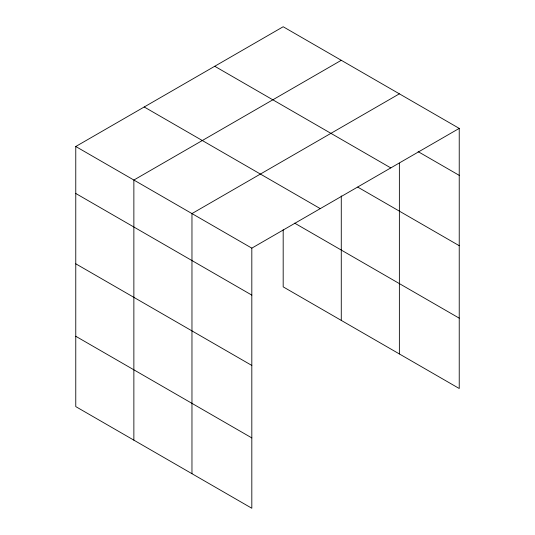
<?xml version="1.0" encoding="UTF-8"?>
<svg xmlns="http://www.w3.org/2000/svg" width="535" height="535" viewBox="0 0 535 535"><rect width="100%" height="100%" fill="white"/><g stroke="black" fill="none" stroke-linecap="round" stroke-linejoin="round"><path stroke-width="0.8" d="M75.769 146.496L251.818 248.14L251.818 508.25L75.769 406.607L75.769 146.496L283.182 26.75L459.231 128.393L459.231 388.504L283.182 286.86L283.182 229.762M341.276 60.294L133.864 180.041L133.864 440.151M399.371 93.832L191.965 213.579L191.965 473.689M251.818 248.14L459.231 128.393M418.123 151.632L459.231 175.36M214.736 66.266L390.784 167.91M357.775 187.123L459.231 245.699M144.216 106.98L320.264 208.623M294.658 223.148L459.231 318.164M75.769 193.469L251.818 295.113M75.769 263.808L251.818 365.445M75.769 336.274L251.818 437.911M399.371 163.148L399.371 353.943M341.276 195.924L341.276 320.405"/></g></svg>
